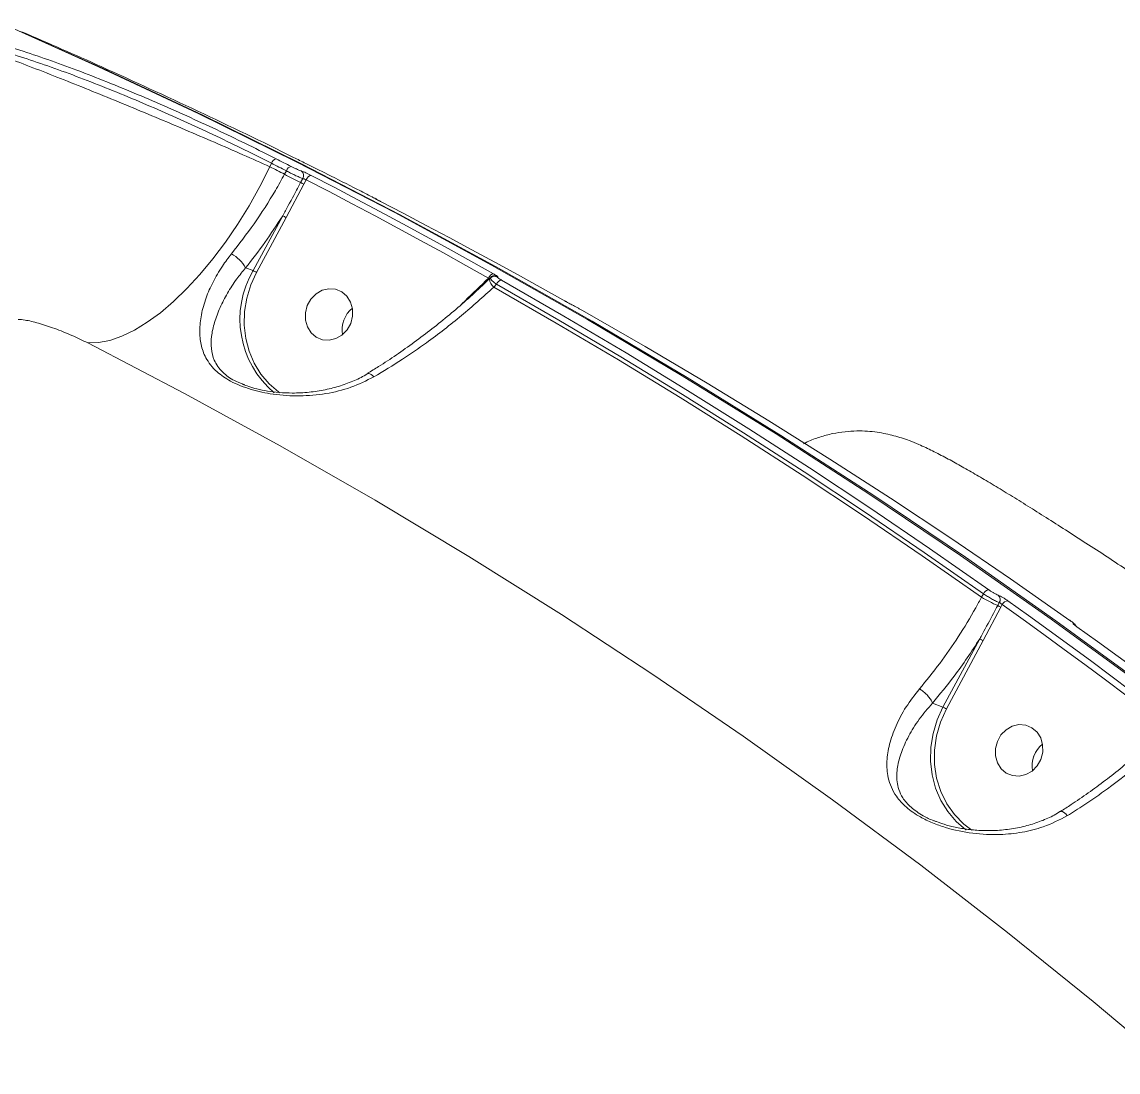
# Model space of a CAD drawing. Header units: millimetres. Extents: x -7151 to 6134, y -5040 to 5562.
# Drawn here: x -262.8 to -74.1, y 2561.8 to 2742.6 of the extents above; entities that cross this region are included whole.
import ezdxf

# ---------------------------------------------------------------- set-up
doc = ezdxf.new("R2010")
doc.units = ezdxf.units.MM
doc.layers.add('DIKOM_ОБЪЕКТ', color=7, linetype='Continuous')

msp = doc.modelspace()

# ---------------------------------------------------------------- linework, layer by layer
at = {"layer": 'DIKOM_ОБЪЕКТ', "color": 7, "linetype": 'Continuous', "lineweight": 15}
for p, q in [((-219.874, 2718.28), (-220.131, 2717.672)), ((-217.623, 2716.389), (-217.31, 2716.969)), ((-214.849, 2714.952), (-214.48, 2715.635)), ((-214.293, 2714.664), (-217.345, 2708.931)), ((-213.871, 2715.447), (-214.293, 2714.664)), ((-201.771, 2712.065), (-201.825, 2712.095)), ((-223.034, 2699.795), (-217.939, 2709.235)), ((-217.345, 2708.931), (-222.44, 2699.492)), ((-224.325, 2700.281), (-223.034, 2699.795)), ((-182.163, 2698.533), (-182.343, 2698.357)), ((-182.211, 2698.517), (-182.2, 2698.497)), ((-182.343, 2698.357), (-182.358, 2698.339)), ((-181.129, 2697.434), (-181.619, 2696.955)), ((-187.307, 2693.859), (-187.177, 2693.986)), ((-224.875, 2680.297), (-224.453, 2680.122)), ((-97.628, 2643.563), (-97.314, 2644.144)), ((-94.853, 2642.125), (-94.574, 2642.643)), ((-94.056, 2642.286), (-94.298, 2641.838)), ((-94.298, 2641.838), (-97.356, 2636.092)), ((-81.701, 2638.944), (-81.82, 2639.042)), ((-104.285, 2624.658), (-97.951, 2636.396)), ((-97.356, 2636.092), (-103.691, 2624.355)), ((-106.09, 2625.337), (-104.285, 2624.658)), ((-105.384, 2604.931), (-105.081, 2604.826))]:
    msp.add_line(p, q, dxfattribs=at)
at = {"layer": 'DIKOM_ОБЪЕКТ', "color": 7, "linetype": 'Continuous', "lineweight": 15, "flags": 128}
for points in [[(-70.256, 2628.571), (-85.649, 2639.815), (-101.239, 2650.753), (-117.022, 2661.382), (-132.993, 2671.697), (-149.148, 2681.697), (-165.48, 2691.378), (-181.987, 2700.737), (-198.661, 2709.772), (-215.499, 2718.479), (-232.495, 2726.856), (-249.644, 2734.9), (-266.941, 2742.61)], [(-266.119, 2742.301), (-248.822, 2734.592), (-231.673, 2726.547), (-214.678, 2718.17), (-197.84, 2709.463), (-181.165, 2700.429), (-164.659, 2691.069), (-148.327, 2681.388), (-132.172, 2671.389), (-116.201, 2661.073), (-100.418, 2650.445), (-84.828, 2639.507), (-69.435, 2628.262)], [(-220.131, 2717.672), (-221.864, 2714.268), (-223.73, 2710.951), (-225.713, 2707.752), (-227.794, 2704.699), (-229.955, 2701.821), (-232.176, 2699.143), (-234.436, 2696.691), (-236.715, 2694.486), (-238.993, 2692.549), (-241.248, 2690.897), (-243.459, 2689.545), (-245.608, 2688.506), (-247.673, 2687.789), (-249.636, 2687.401), (-251.481, 2687.346)], [(-220.131, 2717.672), (-219.817, 2717.512), (-219.504, 2717.352), (-219.19, 2717.192), (-218.877, 2717.032), (-218.563, 2716.871), (-218.25, 2716.711), (-217.937, 2716.55), (-217.623, 2716.389)], [(-217.31, 2716.969), (-217.63, 2717.134), (-217.951, 2717.298), (-218.271, 2717.462), (-218.592, 2717.626), (-218.912, 2717.79), (-219.233, 2717.953), (-219.553, 2718.117), (-219.874, 2718.28)], [(-219.047, 2719.031), (-218.726, 2718.868), (-218.405, 2718.704), (-218.084, 2718.54), (-217.763, 2718.376), (-217.443, 2718.212), (-217.122, 2718.048), (-216.801, 2717.884), (-216.481, 2717.719)], [(-213.038, 2716.195), (-209.081, 2714.139), (-205.133, 2712.065), (-201.194, 2709.973), (-197.264, 2707.863), (-193.344, 2705.735), (-189.432, 2703.589), (-185.53, 2701.425), (-181.637, 2699.243)], [(-182.497, 2698.509), (-186.387, 2700.689), (-190.285, 2702.851), (-194.194, 2704.995), (-198.111, 2707.122), (-202.038, 2709.23), (-205.973, 2711.32), (-209.918, 2713.393), (-213.871, 2715.447)], [(-202.522, 2712.469), (-202.842, 2712.633), (-203.163, 2712.798), (-203.484, 2712.962), (-203.804, 2713.126), (-204.125, 2713.29), (-204.446, 2713.454), (-204.767, 2713.618), (-205.088, 2713.781)], [(-169.731, 2694.765), (-173.624, 2696.947), (-177.526, 2699.111), (-181.437, 2701.257), (-185.358, 2703.385), (-189.288, 2705.495), (-193.227, 2707.587), (-197.174, 2709.661), (-201.131, 2711.716)], [(-222.44, 2699.492), (-223.422, 2697.34), (-224.109, 2695.077), (-224.488, 2692.752), (-224.549, 2690.416), (-224.29, 2688.12), (-223.719, 2685.914), (-222.847, 2683.846), (-221.693, 2681.963), (-220.282, 2680.304), (-218.646, 2678.906), (-218.47, 2678.781)], [(-206.856, 2689.587), (-206.228, 2690.699), (-205.902, 2691.936), (-205.906, 2693.198), (-206.239, 2694.383), (-206.874, 2695.395), (-207.759, 2696.151), (-208.824, 2696.591), (-209.981, 2696.679), (-211.137, 2696.407), (-212.198, 2695.799), (-213.079, 2694.902), (-213.707, 2693.79), (-214.033, 2692.553), (-214.029, 2691.291), (-213.696, 2690.106), (-213.061, 2689.094), (-212.176, 2688.338), (-211.111, 2687.898), (-209.954, 2687.81), (-208.798, 2688.082), (-207.737, 2688.69), (-206.856, 2689.587)], [(-181.619, 2696.955), (-170.849, 2690.758), (-160.153, 2684.423), (-149.534, 2677.951), (-138.992, 2671.342), (-128.529, 2664.599), (-118.147, 2657.72), (-107.846, 2650.708), (-97.628, 2643.563)], [(-97.314, 2644.144), (-107.511, 2651.274), (-117.791, 2658.272), (-128.152, 2665.137), (-138.593, 2671.867), (-149.113, 2678.464), (-159.71, 2684.924), (-170.383, 2691.247), (-181.129, 2697.434)], [(-180.27, 2698.168), (-169.514, 2691.976), (-158.833, 2685.647), (-148.227, 2679.182), (-137.699, 2672.58), (-127.249, 2665.844), (-116.88, 2658.974), (-106.591, 2651.97), (-96.385, 2644.834)], [(-82.427, 2639.584), (-92.632, 2646.72), (-102.921, 2653.723), (-113.29, 2660.594), (-123.74, 2667.33), (-134.268, 2673.931), (-144.874, 2680.397), (-155.555, 2686.726), (-166.312, 2692.917)], [(-63.87, 2561.817), (-78.4, 2573.986), (-93.147, 2585.857), (-108.106, 2597.425), (-123.272, 2608.686), (-138.642, 2619.638), (-154.208, 2630.277), (-169.968, 2640.599), (-185.916, 2650.6), (-202.046, 2660.279), (-218.354, 2669.631), (-234.833, 2678.654), (-251.481, 2687.346)], [(-203.334, 2682.068), (-203.276, 2682.091), (-203.117, 2682.098), (-202.928, 2682.041), (-202.713, 2681.921), (-202.479, 2681.742), (-202.232, 2681.51)], [(-65.809, 2621.398), (-69.302, 2624.065), (-72.806, 2626.717), (-76.321, 2629.352), (-79.847, 2631.971), (-83.383, 2634.574), (-86.93, 2637.161), (-90.488, 2639.732), (-94.056, 2642.286)], [(-93.123, 2642.974), (-89.552, 2640.417), (-85.992, 2637.845), (-82.442, 2635.256), (-78.902, 2632.65), (-75.374, 2630.029), (-71.856, 2627.391), (-68.349, 2624.738), (-64.853, 2622.068)], [(-52.947, 2617.59), (-56.443, 2620.26), (-59.95, 2622.913), (-63.468, 2625.551), (-66.996, 2628.172), (-70.535, 2630.777), (-74.085, 2633.366), (-77.646, 2635.939), (-81.217, 2638.496)], [(-100.305, 2603.5), (-100.331, 2603.519), (-102.011, 2604.954), (-103.46, 2606.656), (-104.648, 2608.589), (-105.547, 2610.71), (-106.139, 2612.973), (-106.411, 2615.33), (-106.357, 2617.728), (-105.978, 2620.117), (-105.283, 2622.444), (-104.285, 2624.658)], [(-103.691, 2624.355), (-104.703, 2622.085), (-105.388, 2619.696), (-105.73, 2617.247), (-105.72, 2614.797), (-105.358, 2612.404), (-104.654, 2610.128), (-103.625, 2608.022), (-102.294, 2606.137), (-100.695, 2604.52), (-99.29, 2603.472)], [(-88.061, 2614.537), (-87.433, 2615.648), (-87.107, 2616.885), (-87.111, 2618.148), (-87.444, 2619.333), (-88.079, 2620.344), (-88.964, 2621.101), (-90.029, 2621.541), (-91.186, 2621.629), (-92.342, 2621.357), (-93.403, 2620.748), (-94.284, 2619.852), (-94.912, 2618.74), (-95.238, 2617.503), (-95.234, 2616.241), (-94.901, 2615.056), (-94.266, 2614.044), (-93.381, 2613.287), (-92.316, 2612.848), (-91.159, 2612.76), (-90.003, 2613.031), (-88.942, 2613.64), (-88.061, 2614.537)]]:
    msp.add_lwpolyline(points, dxfattribs=at)
at = {"layer": 'DIKOM_ОБЪЕКТ', "color": 7, "linetype": 'Continuous', "lineweight": 15}
for centre, radius, start, end in [((-218.86, 2717.995), 1.053, 100.1963, 164.26884), ((-216.295, 2716.68), 1.056, 100.16675, 164.09463), ((-202.581, 2742.025), 29.723, 239.59655, 245.62337), ((-215.326, 2716.149), 0.99, 328.75209, 54.98051), ((-212.86, 2715.158), 1.052, 99.74336, 164.06247), ((-217.235, 2709.665), 5.8, 59.52519, 65.70277), ((-220.031, 2704.403), 5.266, 59.32451, 66.59369), ((-229.598, 2697.348), 6.034, 29.08383, 62.02298), ((-208.756, 2691.438), 16.544, 149.65996, 229.94728), ((-225.126, 2694.963), 5.266, 59.32451, 66.59369), ((-181.467, 2698.173), 1.083, 99.03338, 161.95164), ((-181.401, 2698.025), 0.948, 72.90492, 148.75076), ((-181.385, 2697.912), 0.905, 61.40047, 81.86397), ((-180.097, 2698.656), 2.283, 187.9736, 228.17035), ((-180.093, 2697.09), 1.092, 99.35468, 161.65906), ((-202.828, 2689.559), 4.896, 129.30344, 189.47307), ((-202.823, 2689.557), 4.901, 129.33275, 189.44377), ((-96.233, 2643.658), 1.186, 97.4098, 155.79622), ((-95.437, 2643.165), 1.009, 328.84627, 47.30495), ((-82.577, 2669.219), 29.745, 239.60273, 245.62495), ((-97.306, 2636.711), 5.944, 59.59985, 65.62811), ((-92.98, 2641.803), 1.18, 96.98231, 155.81437), ((-100.04, 2631.569), 5.259, 59.31209, 66.5875), ((-106.335, 2619.908), 5.173, 59.25964, 66.65855), ((-84.034, 2614.509), 4.896, 129.29582, 189.47549), ((-84.028, 2614.507), 4.901, 129.33297, 189.44029)]:
    msp.add_arc(centre, radius, start, end, dxfattribs=at)
for points, knots in [([(-274.136, 2740.765), (-272.607, 2740.406), (-269.551, 2739.687), (-264.623, 2738.231), (-259.633, 2736.586), (-254.652, 2734.799), (-249.519, 2732.83), (-244.287, 2730.705), (-239.025, 2728.462), (-233.8, 2726.137), (-228.686, 2723.768), (-223.716, 2721.383), (-220.602, 2719.814), (-219.047, 2719.031)], [0, 0, 0, 0, 0.1009683, 0.2019341, 0.2903366, 0.3790224, 0.4674224, 0.556114, 0.6450863, 0.7337784, 0.8224238, 0.9113509, 1, 1, 1, 1]), ([(-213.971, 2718.234), (-214.672, 2718.588), (-220.819, 2721.693), (-232.547, 2727.273), (-248.12, 2734.514), (-258.269, 2738.941), (-262.827, 2740.928)], [0, 0, 0, 0, 0.0437027, 0.3834177, 0.7230788, 1, 1, 1, 1]), ([(-273.823, 2739.545), (-272.352, 2739.017), (-269.411, 2737.96), (-264.63, 2736.161), (-259.801, 2734.298), (-255.007, 2732.408), (-250.042, 2730.413), (-244.958, 2728.334), (-239.825, 2726.2), (-234.707, 2724.038), (-229.676, 2721.878), (-224.768, 2719.738), (-221.675, 2718.36), (-220.131, 2717.672)], [0, 0, 0, 0, 0.1033749, 0.206749, 0.2946059, 0.3827338, 0.47059, 0.5587497, 0.6471798, 0.7353374, 0.8234668, 0.9118704, 1, 1, 1, 1]), ([(-219.874, 2718.28), (-221.396, 2719.049), (-224.445, 2720.589), (-229.311, 2722.929), (-234.318, 2725.253), (-239.434, 2727.531), (-244.586, 2729.729), (-249.709, 2731.81), (-254.737, 2733.735), (-259.615, 2735.48), (-264.503, 2737.084), (-269.33, 2738.502), (-272.326, 2739.197), (-273.823, 2739.545)], [0, 0, 0, 0, 0.0886925, 0.1776673, 0.2663605, 0.3550643, 0.4440582, 0.5327638, 0.6211397, 0.7097997, 0.7981773, 0.8990884, 1, 1, 1, 1]), ([(-216.481, 2717.719), (-216.338, 2717.648), (-216.053, 2717.505), (-215.581, 2717.288), (-215.144, 2717.103), (-214.883, 2717.002), (-214.773, 2716.965), (-214.758, 2716.96)], [0, 0, 0, 0, 0.2404649, 0.4810442, 0.721843, 0.9628442, 1, 1, 1, 1]), ([(-205.088, 2713.781), (-206.827, 2714.665), (-209.959, 2716.257), (-212.732, 2717.634), (-213.965, 2718.247)], [0, 0, 0, 0, 0.5552918, 1, 1, 1, 1]), ([(-226.768, 2702.677), (-225.452, 2704.372), (-222.783, 2707.812), (-219.772, 2712.536), (-218.142, 2715.459), (-217.623, 2716.389)], [0, 0, 0, 0, 0.3984702, 0.808511, 1, 1, 1, 1]), ([(-214.48, 2715.635), (-214.504, 2715.644), (-214.684, 2715.712), (-215.112, 2715.891), (-215.83, 2716.218), (-216.606, 2716.597), (-217.075, 2716.845), (-217.31, 2716.969)], [0, 0, 0, 0, 0.0370999, 0.2779755, 0.5187517, 0.7593473, 1, 1, 1, 1]), ([(-214.758, 2716.96), (-214.743, 2716.954), (-214.633, 2716.917), (-214.372, 2716.816), (-213.936, 2716.629), (-213.465, 2716.411), (-213.18, 2716.267), (-213.038, 2716.195)], [0, 0, 0, 0, 0.0372759, 0.2782699, 0.5190974, 0.7596024, 1, 1, 1, 1]), ([(-213.871, 2715.447), (-213.921, 2715.466), (-214.022, 2715.504), (-214.188, 2715.559), (-214.342, 2715.605), (-214.435, 2715.627), (-214.474, 2715.634), (-214.48, 2715.635)], [0, 0, 0, 0, 0.2401153, 0.4809139, 0.7222375, 0.96266, 1, 1, 1, 1]), ([(-217.939, 2709.235), (-217.779, 2709.526), (-216.975, 2710.985), (-215.956, 2712.897), (-215.087, 2714.51), (-214.849, 2714.952)], [0, 0, 0, 0, 0.1536444, 0.7682933, 1, 1, 1, 1]), ([(-201.697, 2712.032), (-201.701, 2712.035), (-201.719, 2712.047), (-201.754, 2712.067), (-201.845, 2712.118), (-202.064, 2712.232), (-202.377, 2712.395), (-202.579, 2712.498), (-202.621, 2712.52)], [0, 0, 0, 0, 0.0128679, 0.0664683, 0.1970072, 0.5785312, 0.9120196, 1, 1, 1, 1]), ([(-201.825, 2712.095), (-201.797, 2712.083), (-201.739, 2712.058), (-201.848, 2712.119), (-202.088, 2712.245), (-202.346, 2712.379), (-202.501, 2712.458), (-202.522, 2712.469)], [0, 0, 0, 0, 0.2407353, 0.4813597, 0.7221384, 0.9628202, 1, 1, 1, 1]), ([(-201.415, 2711.865), (-201.46, 2711.888), (-201.625, 2711.974), (-201.799, 2712.068), (-201.912, 2712.133), (-201.854, 2712.108), (-201.825, 2712.095)], [0, 0, 0, 0, 0.1087376, 0.4058155, 0.7028194, 1, 1, 1, 1]), ([(-201.415, 2711.864), (-201.524, 2711.921), (-201.684, 2712.005), (-201.787, 2712.063), (-201.791, 2712.065), (-201.792, 2712.066)], [0, 0, 0, 0, 0.5688276, 0.8414078, 1, 1, 1, 1]), ([(-201.131, 2711.716), (-201.152, 2711.727), (-201.258, 2711.782), (-201.345, 2711.828), (-201.415, 2711.865)], [0, 0, 0, 0, 0.1962384, 1, 1, 1, 1]), ([(-217.939, 2709.235), (-218.947, 2707.683), (-220.979, 2704.552), (-223.203, 2701.713), (-224.325, 2700.281)], [0, 0, 0, 0, 0.4956385, 1, 1, 1, 1]), ([(-202.232, 2681.51), (-203.538, 2680.857), (-206.151, 2679.55), (-210.497, 2678.522), (-214.99, 2678.117), (-219.347, 2678.39), (-222.813, 2679.118), (-225.241, 2679.962), (-227.341, 2680.935), (-229.109, 2682.167), (-230.401, 2683.553), (-231.396, 2685.096), (-232.081, 2687.04), (-232.302, 2689.486), (-232.02, 2692.171), (-231.237, 2694.976), (-230.006, 2697.808), (-228.536, 2700.373), (-227.301, 2701.982), (-226.768, 2702.677)], [0, 0, 0, 0, 0.07590897, 0.15190721, 0.22863678, 0.30518721, 0.36886318, 0.40161819, 0.43433144, 0.49045848, 0.52823512, 0.56608487, 0.63087777, 0.69577183, 0.76452164, 0.83322972, 0.89368226, 0.95406343, 1, 1, 1, 1]), ([(-224.325, 2700.281), (-224.841, 2699.647), (-226.031, 2698.182), (-227.512, 2695.868), (-228.815, 2693.344), (-229.753, 2690.841), (-230.258, 2688.492), (-230.306, 2686.339), (-229.912, 2684.657), (-229.175, 2683.296), (-228.15, 2682.111), (-226.729, 2681.006), (-225.347, 2680.478), (-224.875, 2680.297)], [0, 0, 0, 0, 0.0783864, 0.1811746, 0.2866673, 0.4041566, 0.5240526, 0.6327849, 0.7437249, 0.80444, 0.866602, 0.9544257, 1, 1, 1, 1]), ([(-187.177, 2693.986), (-186.968, 2694.19), (-185.413, 2695.703), (-183.85, 2697.207), (-182.497, 2698.509)], [0, 0, 0, 0, 0.1343716, 1, 1, 1, 1]), ([(-182.211, 2698.517), (-182.273, 2698.514), (-182.361, 2698.51), (-182.466, 2698.509), (-182.497, 2698.509)], [0, 0, 0, 0, 0.70514238, 1, 1, 1, 1]), ([(-181.129, 2697.434), (-181.191, 2697.482), (-181.452, 2697.687), (-181.834, 2698.016), (-182.121, 2698.33), (-182.223, 2698.5), (-182.159, 2698.513), (-182.146, 2698.515)], [0, 0, 0, 0, 0.0901825, 0.3795227, 0.6564547, 0.92903, 1, 1, 1, 1]), ([(-181.258, 2698.803), (-181.28, 2698.808), (-181.363, 2698.828), (-181.576, 2698.825), (-181.857, 2698.749), (-182.074, 2698.642), (-182.151, 2698.538), (-182.16, 2698.526)], [0, 0, 0, 0, 0.0943449, 0.3485712, 0.6318627, 0.9571082, 1, 1, 1, 1]), ([(-181.637, 2699.243), (-181.579, 2699.21), (-181.378, 2699.095), (-181.229, 2698.999), (-181.122, 2698.931)], [0, 0, 0, 0, 0.287947, 1, 1, 1, 1]), ([(-181.122, 2698.931), (-181.061, 2698.888), (-180.927, 2698.794), (-180.851, 2698.707), (-180.918, 2698.707), (-180.952, 2698.707)], [0, 0, 0, 0, 0.2986118, 0.6490063, 1, 1, 1, 1]), ([(-180.952, 2698.707), (-180.985, 2698.707), (-181.053, 2698.707), (-180.968, 2698.612), (-180.752, 2698.455), (-180.49, 2698.293), (-180.313, 2698.192), (-180.27, 2698.168)], [0, 0, 0, 0, 0.2249494, 0.4495911, 0.6803577, 0.923837, 1, 1, 1, 1]), ([(-182.393, 2698.376), (-182.772, 2698.002), (-184.037, 2696.756), (-186.323, 2694.685), (-189.227, 2692.18), (-192.227, 2689.76), (-195.281, 2687.447), (-198.358, 2685.277), (-201.053, 2683.487), (-202.707, 2682.493), (-203.342, 2682.112)], [0, 0, 0, 0, 0.0606059, 0.2021582, 0.3447065, 0.4876979, 0.6304046, 0.7722278, 0.9126827, 1, 1, 1, 1]), ([(-181.619, 2696.955), (-183.436, 2695.306), (-187.119, 2691.961), (-192.488, 2687.841), (-197.568, 2684.312), (-200.595, 2682.494), (-202.232, 2681.51)], [0, 0, 0, 0, 0.2848571, 0.5777516, 0.7715721, 1, 1, 1, 1]), ([(-169.068, 2694.397), (-169.134, 2694.434), (-169.363, 2694.559), (-169.578, 2694.679), (-169.731, 2694.765)], [0, 0, 0, 0, 0.2878881, 1, 1, 1, 1]), ([(-168.019, 2693.843), (-168.114, 2693.892), (-168.305, 2693.988), (-168.685, 2694.19), (-168.948, 2694.332), (-169.068, 2694.397)], [0, 0, 0, 0, 0.351012, 0.7013994, 1, 1, 1, 1]), ([(-166.312, 2692.917), (-166.464, 2693.003), (-166.769, 2693.175), (-167.261, 2693.445), (-167.709, 2693.685), (-167.917, 2693.791), (-168.019, 2693.843)], [0, 0, 0, 0, 0.2566463, 0.5135995, 0.7611703, 1, 1, 1, 1]), ([(-251.481, 2687.346), (-252.387, 2687.786), (-254.187, 2688.661), (-257.196, 2689.86), (-260.008, 2690.788), (-262.197, 2691.314), (-263.118, 2691.375), (-263.502, 2691.4)], [0, 0, 0, 0, 0.2180187, 0.4332389, 0.6437851, 0.8514294, 1, 1, 1, 1]), ([(-203.328, 2682.057), (-203.349, 2682.043), (-204.044, 2681.567), (-205.6, 2680.846), (-208.001, 2679.91), (-210.62, 2679.242), (-213.396, 2678.821), (-216.056, 2678.685), (-218.463, 2678.778), (-220.51, 2679.024), (-222.263, 2679.386), (-223.741, 2679.789), (-224.535, 2680.114), (-224.897, 2680.263)], [0, 0, 0, 0, 0.0035597, 0.1175311, 0.2361326, 0.3591373, 0.4856711, 0.6150454, 0.7149146, 0.802852, 0.8822326, 0.9462718, 1, 1, 1, 1]), ([(-58.901, 2639.106), (-59.642, 2639.608), (-61.798, 2641.066), (-65.286, 2643.409), (-69.317, 2646.099), (-73.217, 2648.68), (-76.978, 2651.148), (-80.591, 2653.495), (-84.048, 2655.717), (-87.34, 2657.807), (-90.464, 2659.764), (-93.418, 2661.584), (-96.202, 2663.267), (-98.829, 2664.816), (-101.319, 2666.241), (-103.733, 2667.566), (-106.058, 2668.766), (-108.106, 2669.728), (-109.87, 2670.452), (-111.3, 2670.961), (-112.637, 2671.365), (-114.049, 2671.71), (-115.581, 2671.985), (-117.27, 2672.168), (-119.128, 2672.221), (-121.141, 2672.1), (-123.277, 2671.768), (-125.467, 2671.17), (-127.151, 2670.57), (-128.052, 2670.087), (-128.256, 2669.978)], [0, 0, 0, 0, 0.02453602, 0.07129939, 0.11811214, 0.16499468, 0.21196606, 0.25905128, 0.30628295, 0.35370524, 0.401385, 0.4494186, 0.49795857, 0.54725335, 0.59774759, 0.65033869, 0.70720043, 0.76270313, 0.79775681, 0.82204571, 0.84327007, 0.86238843, 0.88045236, 0.89829699, 0.91629535, 0.93489164, 0.95416314, 0.97396588, 0.99411067, 1, 1, 1, 1]), ([(-94.574, 2642.643), (-94.599, 2642.653), (-94.778, 2642.725), (-95.197, 2642.919), (-95.893, 2643.285), (-96.641, 2643.715), (-97.09, 2644.001), (-97.314, 2644.144)], [0, 0, 0, 0, 0.03880758, 0.27836435, 0.5185905, 0.75940035, 1, 1, 1, 1]), ([(-96.385, 2644.834), (-96.253, 2644.743), (-95.989, 2644.562), (-95.545, 2644.295), (-95.129, 2644.07), (-94.876, 2643.955), (-94.768, 2643.912), (-94.753, 2643.906)], [0, 0, 0, 0, 0.2406413, 0.4814641, 0.7215962, 0.9611993, 1, 1, 1, 1]), ([(-94.753, 2643.906), (-94.738, 2643.901), (-94.63, 2643.859), (-94.378, 2643.742), (-93.963, 2643.516), (-93.519, 2643.247), (-93.255, 2643.065), (-93.123, 2642.974)], [0, 0, 0, 0, 0.0385718, 0.2781032, 0.5183895, 0.7592163, 1, 1, 1, 1]), ([(-108.323, 2627.781), (-107.141, 2629.219), (-104.823, 2632.041), (-101.573, 2636.765), (-99.216, 2640.637), (-97.962, 2642.948), (-97.628, 2643.563)], [0, 0, 0, 0, 0.3028912, 0.5944624, 0.8920254, 1, 1, 1, 1]), ([(-97.951, 2636.396), (-97.79, 2636.687), (-96.987, 2638.146), (-95.965, 2640.062), (-95.093, 2641.68), (-94.853, 2642.125)], [0, 0, 0, 0, 0.1533001, 0.7665685, 1, 1, 1, 1]), ([(-94.056, 2642.286), (-94.095, 2642.325), (-94.174, 2642.401), (-94.313, 2642.507), (-94.447, 2642.591), (-94.531, 2642.63), (-94.569, 2642.641), (-94.574, 2642.643)], [0, 0, 0, 0, 0.2443316, 0.4859067, 0.7247209, 0.9617806, 1, 1, 1, 1]), ([(-81.406, 2638.638), (-81.434, 2638.692), (-81.488, 2638.795), (-81.586, 2638.914), (-81.71, 2639.04), (-81.909, 2639.206), (-82.174, 2639.41), (-82.406, 2639.57), (-82.459, 2639.607)], [0, 0, 0, 0, 0.1005398, 0.1950445, 0.3046963, 0.544782, 0.8959819, 1, 1, 1, 1]), ([(-81.82, 2639.042), (-81.789, 2639.035), (-81.727, 2639.02), (-81.814, 2639.117), (-82.025, 2639.291), (-82.26, 2639.466), (-82.405, 2639.568), (-82.427, 2639.584)], [0, 0, 0, 0, 0.2394166, 0.47871, 0.7178927, 0.9576808, 1, 1, 1, 1]), ([(-81.217, 2638.496), (-81.239, 2638.512), (-81.383, 2638.614), (-81.618, 2638.79), (-81.828, 2638.965), (-81.914, 2639.064), (-81.852, 2639.05), (-81.82, 2639.042)], [0, 0, 0, 0, 0.0426752, 0.2824776, 0.5216003, 0.7607426, 1, 1, 1, 1]), ([(-81.247, 2638.524), (-81.31, 2638.568), (-81.466, 2638.68), (-81.602, 2638.787), (-81.676, 2638.852), (-81.677, 2638.853), (-81.677, 2638.853)], [0, 0, 0, 0, 0.2629952, 0.6578334, 0.8966332, 1, 1, 1, 1]), ([(-97.951, 2636.396), (-98.656, 2635.302), (-100.074, 2633.107), (-102.773, 2629.339), (-104.829, 2626.857), (-106.09, 2625.337)], [0, 0, 0, 0, 0.2774642, 0.5572939, 1, 1, 1, 1]), ([(-82.861, 2605.964), (-84.219, 2605.262), (-86.692, 2603.984), (-90.645, 2603.037), (-94.713, 2602.608), (-99.141, 2602.804), (-103.076, 2603.617), (-106.088, 2604.688), (-108.45, 2605.823), (-110.689, 2607.382), (-112.281, 2609.168), (-113.22, 2610.88), (-113.845, 2612.87), (-114.021, 2615.305), (-113.552, 2618.262), (-112.456, 2621.397), (-110.779, 2624.626), (-109.127, 2626.748), (-108.323, 2627.781)], [0, 0, 0, 0, 0.0785475, 0.1430554, 0.2076024, 0.2872131, 0.3665489, 0.4057493, 0.4448477, 0.4974413, 0.5496892, 0.5922681, 0.6349367, 0.7072953, 0.7797296, 0.8544833, 0.9291373, 1, 1, 1, 1]), ([(-106.092, 2625.34), (-106.154, 2625.505), (-106.278, 2625.837), (-106.722, 2626.44), (-107.3, 2627.036), (-107.827, 2627.457), (-108.168, 2627.687), (-108.286, 2627.759), (-108.323, 2627.781)], [0, 0, 0, 0, 0.2204785, 0.4409494, 0.6614623, 0.8819319, 0.9635514, 1, 1, 1, 1]), ([(-106.092, 2625.34), (-106.092, 2625.339), (-106.868, 2624.37), (-108.506, 2622.518), (-110.251, 2619.624), (-111.503, 2616.885), (-112.195, 2614.281), (-112.286, 2612.178), (-111.907, 2610.431), (-111.222, 2608.959), (-109.908, 2607.386), (-107.933, 2606.041), (-106.345, 2605.255), (-105.545, 2604.986), (-105.384, 2604.931)], [0, 0, 0, 0, 0.0000496, 0.1209538, 0.2475192, 0.3776829, 0.4990954, 0.6231704, 0.6919733, 0.7622887, 0.8441982, 0.9255246, 0.9849879, 1, 1, 1, 1]), ([(-106.09, 2625.337), (-106.09, 2625.337), (-106.091, 2625.338), (-106.092, 2625.339), (-106.092, 2625.34)], [0, 0, 0, 0, 0.6818713, 1, 1, 1, 1]), ([(-65.951, 2620.997), (-66.58, 2620.385), (-68.073, 2618.934), (-70.571, 2616.704), (-73.398, 2614.32), (-76.305, 2612.031), (-79.255, 2609.867), (-81.843, 2608.081), (-83.439, 2607.083), (-84.044, 2606.705)], [0, 0, 0, 0, 0.1148246, 0.2725627, 0.430895, 0.5892691, 0.7471465, 0.9041495, 1, 1, 1, 1]), ([(-65.199, 2619.583), (-66.882, 2618.036), (-70.296, 2614.898), (-75.361, 2610.968), (-79.595, 2608.007), (-81.914, 2606.556), (-82.861, 2605.964)], [0, 0, 0, 0, 0.3072591, 0.6233175, 0.8463527, 1, 1, 1, 1]), ([(-84.052, 2606.719), (-84.4, 2606.496), (-85.438, 2605.833), (-87.369, 2604.994), (-89.826, 2604.184), (-92.475, 2603.639), (-95.256, 2603.367), (-97.957, 2603.376), (-100.473, 2603.633), (-102.615, 2604.058), (-104.143, 2604.463), (-104.897, 2604.76), (-105.079, 2604.832)], [0, 0, 0, 0, 0.0580031, 0.1732348, 0.2939274, 0.4195493, 0.5491113, 0.681088, 0.7909414, 0.8918709, 0.9738699, 1, 1, 1, 1]), ([(-84.02, 2606.664), (-83.967, 2606.69), (-83.84, 2606.752), (-83.481, 2606.564), (-83.151, 2606.276), (-82.939, 2606.052), (-82.888, 2605.995), (-82.861, 2605.964)], [0, 0, 0, 0, 0.2387574, 0.5672717, 0.8957802, 0.9447883, 1, 1, 1, 1])]:
    msp.add_open_spline(points, degree=3, knots=knots, dxfattribs=at)

doc.saveas('drawing.dxf')
